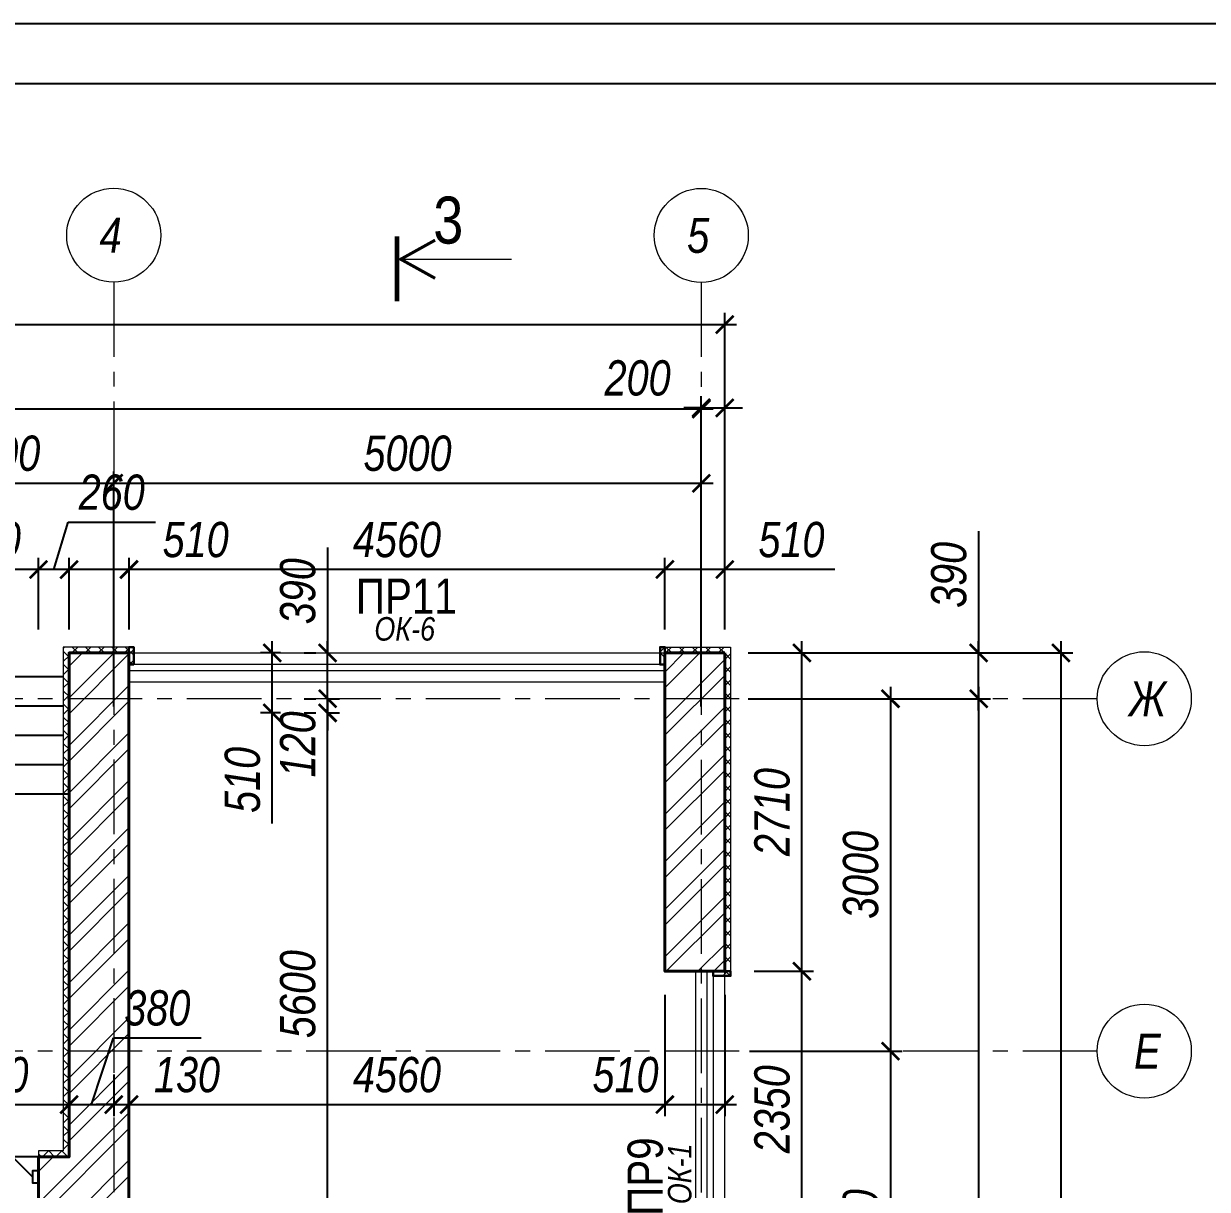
# Model space of a CAD drawing. Header units: millimetres. Extents: x 1582001 to 3303937, y 226471 to 491235.
# Drawn here: x 1807680 to 1817752, y 400131 to 410055 of the extents above; entities that cross this region are included whole.
import ezdxf
from ezdxf.enums import TextEntityAlignment as Align

# ---------------------------------------------------------------- set-up
doc = ezdxf.new("R2010")
doc.units = ezdxf.units.MM
doc.linetypes.add('CENTER', pattern=[50.8, 31.75, -6.35, 6.35, -6.35])
doc.layers.get('Defpoints').update_dxf_attribs({"color": 255, "lineweight": 30})
for name, color, linetype, lineweight in [('Двери', 173, 'Continuous', 25), ('Кирпич', 253, 'Continuous', 9), ('Лестница', 74, 'Continuous', 25), ('Маркировка', 253, 'Continuous', 18), ('Окна', 4, 'Continuous', 18), ('Оси', 251, 'CENTER', 9), ('ПЕРЕМЫЧКИ', 36, 'Continuous', 25), ('Размеры', 7, 'Continuous', 18), ('Стены несущие', 7, 'Continuous', 40), ('Утеплитель', 145, 'Continuous', 9)]:
    doc.layers.add(name, color=color, linetype=linetype, lineweight=lineweight)
doc.layers.add('Формуляр', color=138, linetype='Continuous')
doc.styles.add('-АР-', font='ARIALN.TTF', dxfattribs={"width": 0.98, "height": 300})
doc.styles.add('GOST 2.304', font='ARIALNI.TTF', dxfattribs={"width": 0.98, "height": 300})
doc.styles.add('style', font='ARIALNI.TTF', dxfattribs={"width": 0.98, "height": 300})
doc.styles.add('STYLE1', font='ARIALNI.TTF', dxfattribs={"height": 300})
doc.styles.add('стиль1', font='ARIALNI.TTF', dxfattribs={"width": 0.98, "height": 300})
doc.dimstyles.new('М100', dxfattribs={"dimtxt": 600, "dimasz": 150, "dimexe": 100, "dimexo": 200, "dimgap": 100, "dimtad": 1, "dimdec": 0, "dimtxsty": 'style', "dimblk": 'ARCHTICK', "dimcen": 150, "dimdle": 100, "dimclrt": 256, "dimadec": 0, "dimazin": 0, "dimtfac": 1, "dimtdec": 0, "dimtmove": 1, "dimatfit": 3, "dimldrblk": 'NONE', "dimfxl": 0, "dimarcsym": 0})

# ---------------------------------------------------------------- blocks, each defined once
blk = doc.blocks.new('*U14')
blk.add_line((-50, 0), (-722, 672))
for points in [[(-1000, 50), (-1050, 50), (-1050, -50), (-1000, -50)], [(0, 50), (-50, 50), (-50, -50), (0, -50)]]:
    blk.add_lwpolyline(points, close=True)
blk = doc.blocks.new('*U11')
h = blk.add_hatch()
h.set_pattern_fill('ANSI37', color=256, scale=20, angle=270, style=0)
h.set_pattern_definition([(315, (-115358.71, 10215.04), (44.90128, 44.90128), []), (45, (-115358.71, 10215.04), (-44.90128, 44.90128), [])])
h.paths.add_polyline_path([(-50, -40), (50, -40), (50, 0), (-50, 0)])
h = blk.add_hatch()
h.set_pattern_fill('ANSI37', color=256, scale=20, angle=270, style=0)
h.set_pattern_definition([(315, (-115358.71, 8465.04), (44.90128, 44.90128), []), (45, (-115358.71, 8465.04), (-44.90128, 44.90128), [])])
h.paths.add_polyline_path([(-50, -2310), (-50, -2350), (100, -2350), (100, -2310)])
for points in [[(100, 0), (100, -2350), (0, -2350), (0, 0)], [(250, 0), (250, -2350), (150, -2350), (150, 0)]]:
    blk.add_lwpolyline(points, close=True)
at = {"layer": 'Утеплитель', "lineweight": 30}
for points in [[(100, 0), (100, -40), (-50, -40), (-50, 0)], [(100, -2310), (100, -2350), (-50, -2350), (-50, -2310)]]:
    blk.add_lwpolyline(points, close=True, dxfattribs=at)
blk = doc.blocks.new('_ArchTick')
at = {"color": 0, "linetype": 'ByBlock', "const_width": 0.15}
blk.add_lwpolyline([(-0.5, -0.5), (0.5, 0.5)], dxfattribs=at)
blk = doc.blocks.new('*D230')
at = {"layer": 'Defpoints', "color": 0, "lineweight": -3, "transparency": 16777216}
for p in [(1813656, 401308), (1813646, 398208), (1815056, 398208)]:
    blk.add_point(p, dxfattribs=at)
at = {"layer": 'Размеры', "color": 0, "lineweight": -2, "transparency": 16777216}
for p, q in [((1815056, 401408), (1815056, 398108)), ((1813856, 401308), (1815156, 401308)), ((1813846, 398208), (1815156, 398208))]:
    blk.add_line(p, q, dxfattribs=at)
at = {"layer": 'Размеры', "color": 0, "lineweight": -2, "transparency": 16777216, "xscale": 150, "yscale": 150, "zscale": 150}
for p, rotation in [((1815056, 401308), 90), ((1815056, 398208), 270)]:
    blk.add_blockref('_ArchTick', p, dxfattribs=dict(at, rotation=rotation))
at = {"layer": 'Размеры', "transparency": 16777216, "insert": (1814803, 399758), "char_height": 300, "attachment_point": 5, "rotation": 90, "style": 'style'}
blk.add_mtext('3100', dxfattribs=at)
blk = doc.blocks.new('_None')
blk = doc.blocks.new('*D232')
at = {"layer": 'Defpoints', "color": 0, "lineweight": -3, "transparency": 16777216}
for p in [(1813646, 404308), (1813656, 401308), (1815056, 401308)]:
    blk.add_point(p, dxfattribs=at)
at = {"layer": 'Размеры', "color": 0, "lineweight": -2, "transparency": 16777216}
for p, q in [((1815056, 404408), (1815056, 401208)), ((1813846, 404308), (1815156, 404308)), ((1813856, 401308), (1815156, 401308))]:
    blk.add_line(p, q, dxfattribs=at)
at = {"layer": 'Размеры', "color": 0, "lineweight": -2, "transparency": 16777216, "xscale": 150, "yscale": 150, "zscale": 150}
for p, rotation in [((1815056, 404308), 90), ((1815056, 401308), 270)]:
    blk.add_blockref('_ArchTick', p, dxfattribs=dict(at, rotation=rotation))
at = {"layer": 'Размеры', "transparency": 16777216, "insert": (1814803, 402808), "char_height": 300, "attachment_point": 5, "rotation": 90, "style": 'style'}
blk.add_mtext('3000', dxfattribs=at)
blk = doc.blocks.new('*D233')
at = {"layer": 'Defpoints', "color": 0, "lineweight": -3, "transparency": 16777216}
for p in [(1813656, 404308), (1813656, 386408), (1815806, 386408)]:
    blk.add_point(p, dxfattribs=at)
at = {"layer": 'Размеры', "color": 0, "lineweight": -2, "transparency": 16777216}
for p, q in [((1815806, 404408), (1815806, 386308)), ((1813856, 404308), (1815906, 404308)), ((1813856, 386408), (1815906, 386408))]:
    blk.add_line(p, q, dxfattribs=at)
at = {"layer": 'Размеры', "color": 0, "lineweight": -2, "transparency": 16777216, "xscale": 150, "yscale": 150, "zscale": 150}
for p, rotation in [((1815806, 404308), 90), ((1815806, 386408), 270)]:
    blk.add_blockref('_ArchTick', p, dxfattribs=dict(at, rotation=rotation))
at = {"layer": 'Размеры', "transparency": 16777216, "insert": (1815553, 395358), "char_height": 300, "attachment_point": 5, "rotation": 90, "style": 'style'}
blk.add_mtext('17900', dxfattribs=at)
blk = doc.blocks.new('*D235')
at = {"layer": 'Defpoints', "color": 0, "lineweight": -3, "transparency": 16777216}
for p in [(1813646, 404698), (1813646, 386018), (1816506, 386018)]:
    blk.add_point(p, dxfattribs=at)
at = {"layer": 'Размеры', "color": 0, "lineweight": -2, "transparency": 16777216}
for p, q in [((1816506, 404798), (1816506, 385918)), ((1813846, 404698), (1816606, 404698)), ((1813846, 386018), (1816606, 386018))]:
    blk.add_line(p, q, dxfattribs=at)
at = {"layer": 'Размеры', "color": 0, "lineweight": -2, "transparency": 16777216, "xscale": 150, "yscale": 150, "zscale": 150}
for p, rotation in [((1816506, 404698), 90), ((1816506, 386018), 270)]:
    blk.add_blockref('_ArchTick', p, dxfattribs=dict(at, rotation=rotation))
at = {"layer": 'Размеры', "transparency": 16777216, "insert": (1816253, 395358), "char_height": 300, "attachment_point": 5, "rotation": 90, "style": 'style'}
blk.add_mtext('18680', dxfattribs=at)
blk = doc.blocks.new('*D236')
at = {"layer": 'Defpoints', "color": 0, "lineweight": -3, "transparency": 16777216}
for p in [(1813646, 404698), (1815806, 404698), (1813646, 404308)]:
    blk.add_point(p, dxfattribs=at)
at = {"layer": 'Размеры', "color": 0, "lineweight": -2, "transparency": 16777216}
for p, q in [((1815806, 405735), (1815806, 404698)), ((1815806, 404208), (1815806, 404798)), ((1813846, 404698), (1815906, 404698)), ((1813846, 404308), (1815906, 404308))]:
    blk.add_line(p, q, dxfattribs=at)
at = {"layer": 'Размеры', "color": 0, "lineweight": -2, "transparency": 16777216, "xscale": 150, "yscale": 150, "zscale": 150}
for p, rotation in [((1815806, 404698), 90), ((1815806, 404308), 270)]:
    blk.add_blockref('_ArchTick', p, dxfattribs=dict(at, rotation=rotation))
at = {"layer": 'Размеры', "transparency": 16777216, "insert": (1815553, 405362), "char_height": 300, "attachment_point": 5, "rotation": 90, "style": 'style'}
blk.add_mtext('390', dxfattribs=at)
blk = doc.blocks.new('*D337')
at = {"layer": 'Defpoints', "color": 0, "lineweight": -3, "transparency": 16777216}
for p in [(1813696, 401988), (1814302, 401988), (1813696, 399638)]:
    blk.add_point(p, dxfattribs=at)
at = {"layer": 'Размеры', "color": 0, "lineweight": -2, "transparency": 16777216}
for p, q in [((1814302, 399538), (1814302, 402088)), ((1813896, 401988), (1814402, 401988)), ((1813896, 399638), (1814402, 399638))]:
    blk.add_line(p, q, dxfattribs=at)
at = {"layer": 'Размеры', "color": 0, "lineweight": -2, "transparency": 16777216, "xscale": 150, "yscale": 150, "zscale": 150}
for p, rotation in [((1814302, 401988), 90), ((1814302, 399638), 270)]:
    blk.add_blockref('_ArchTick', p, dxfattribs=dict(at, rotation=rotation))
at = {"layer": 'Размеры', "transparency": 16777216, "insert": (1814049, 400813), "char_height": 300, "attachment_point": 5, "rotation": 90, "style": 'style'}
blk.add_mtext('2350', dxfattribs=at)
blk = doc.blocks.new('*D338')
at = {"layer": 'Defpoints', "color": 0, "lineweight": -3, "transparency": 16777216}
for p in [(1813646, 404698), (1814302, 404698), (1813696, 401988)]:
    blk.add_point(p, dxfattribs=at)
at = {"layer": 'Размеры', "color": 0, "lineweight": -2, "transparency": 16777216}
for p, q in [((1814302, 401888), (1814302, 404798)), ((1813846, 404698), (1814402, 404698)), ((1813896, 401988), (1814402, 401988))]:
    blk.add_line(p, q, dxfattribs=at)
at = {"layer": 'Размеры', "color": 0, "lineweight": -2, "transparency": 16777216, "xscale": 150, "yscale": 150, "zscale": 150}
for p, rotation in [((1814302, 404698), 90), ((1814302, 401988), 270)]:
    blk.add_blockref('_ArchTick', p, dxfattribs=dict(at, rotation=rotation))
at = {"layer": 'Размеры', "transparency": 16777216, "insert": (1814049, 403343), "char_height": 300, "attachment_point": 5, "rotation": 90, "style": 'style'}
blk.add_mtext('2710', dxfattribs=at)
blk = doc.blocks.new('*D238')
at = {"layer": 'Defpoints', "color": 0, "lineweight": -3, "transparency": 16777216}
for p in [(1808446, 406142), (1806446, 404042), (1808446, 404042)]:
    blk.add_point(p, dxfattribs=at)
at = {"layer": 'Размеры', "color": 0, "lineweight": -2, "transparency": 16777216}
for p, q in [((1806446, 404242), (1806446, 406242)), ((1808446, 404242), (1808446, 406242)), ((1806346, 406142), (1808546, 406142))]:
    blk.add_line(p, q, dxfattribs=at)
at = {"layer": 'Размеры', "color": 0, "lineweight": -2, "transparency": 16777216, "xscale": 150, "yscale": 150, "zscale": 150, "rotation": 180}
blk.add_blockref('_ArchTick', (1806446, 406142), dxfattribs=at)
at = {"layer": 'Размеры', "color": 0, "lineweight": -2, "transparency": 16777216, "xscale": 150, "yscale": 150, "zscale": 150}
blk.add_blockref('_ArchTick', (1808446, 406142), dxfattribs=at)
at = {"layer": 'Размеры', "transparency": 16777216, "insert": (1807446, 406396), "char_height": 300, "attachment_point": 5, "style": 'style'}
blk.add_mtext('2000', dxfattribs=at)
blk = doc.blocks.new('*D239')
at = {"layer": 'Defpoints', "color": 0, "lineweight": -3, "transparency": 16777216}
for p in [(1813446, 406142), (1808446, 404042), (1813446, 404042)]:
    blk.add_point(p, dxfattribs=at)
at = {"layer": 'Размеры', "color": 0, "lineweight": -2, "transparency": 16777216}
for p, q in [((1808446, 404242), (1808446, 406242)), ((1813446, 404242), (1813446, 406242)), ((1808346, 406142), (1813546, 406142))]:
    blk.add_line(p, q, dxfattribs=at)
at = {"layer": 'Размеры', "color": 0, "lineweight": -2, "transparency": 16777216, "xscale": 150, "yscale": 150, "zscale": 150, "rotation": 180}
blk.add_blockref('_ArchTick', (1808446, 406142), dxfattribs=at)
at = {"layer": 'Размеры', "color": 0, "lineweight": -2, "transparency": 16777216, "xscale": 150, "yscale": 150, "zscale": 150}
blk.add_blockref('_ArchTick', (1813446, 406142), dxfattribs=at)
at = {"layer": 'Размеры', "transparency": 16777216, "insert": (1810946, 406396), "char_height": 300, "attachment_point": 5, "style": 'style'}
blk.add_mtext('5000', dxfattribs=at)
blk = doc.blocks.new('*D241')
at = {"layer": 'Defpoints', "color": 0, "lineweight": -3, "transparency": 16777216}
for p in [(1798496, 406774), (1798496, 404698), (1813446, 404042)]:
    blk.add_point(p, dxfattribs=at)
at = {"layer": 'Размеры', "color": 0, "lineweight": -2, "transparency": 16777216}
for p, q in [((1798496, 404898), (1798496, 406874)), ((1813446, 404242), (1813446, 406874)), ((1813546, 406774), (1798396, 406774))]:
    blk.add_line(p, q, dxfattribs=at)
at = {"layer": 'Размеры', "color": 0, "lineweight": -2, "transparency": 16777216, "xscale": 150, "yscale": 150, "zscale": 150, "rotation": 180}
blk.add_blockref('_ArchTick', (1798496, 406774), dxfattribs=at)
at = {"layer": 'Размеры', "color": 0, "lineweight": -2, "transparency": 16777216, "xscale": 150, "yscale": 150, "zscale": 150}
blk.add_blockref('_ArchTick', (1813446, 406774), dxfattribs=at)
at = {"layer": 'Размеры', "transparency": 16777216, "insert": (1805971, 407027), "char_height": 300, "attachment_point": 5, "style": 'style'}
blk.add_mtext('14950', dxfattribs=at)
blk = doc.blocks.new('*D243')
at = {"layer": 'Defpoints', "color": 0, "lineweight": -3, "transparency": 16777216}
for p in [(1813646, 406784), (1813446, 404698), (1813646, 404698)]:
    blk.add_point(p, dxfattribs=at)
at = {"layer": 'Размеры', "color": 0, "lineweight": -2, "transparency": 16777216}
for p, q in [((1813446, 404898), (1813446, 406884)), ((1813646, 404898), (1813646, 406884)), ((1813446, 406784), (1813296, 406784)), ((1813446, 406784), (1813646, 406784)), ((1813646, 406784), (1813796, 406784))]:
    blk.add_line(p, q, dxfattribs=at)
at = {"layer": 'Размеры', "color": 0, "lineweight": -2, "transparency": 16777216, "xscale": 150, "yscale": 150, "zscale": 150}
blk.add_blockref('_ArchTick', (1813446, 406784), dxfattribs=at)
at = {"layer": 'Размеры', "color": 0, "lineweight": -2, "transparency": 16777216, "xscale": 150, "yscale": 150, "zscale": 150, "rotation": 180}
blk.add_blockref('_ArchTick', (1813646, 406784), dxfattribs=at)
at = {"layer": 'Размеры', "transparency": 16777216, "insert": (1812904, 407037), "char_height": 300, "attachment_point": 5, "style": 'style'}
blk.add_mtext('200', dxfattribs=at)
blk = doc.blocks.new('*D244')
at = {"layer": 'Defpoints', "color": 0, "lineweight": -3, "transparency": 16777216}
for p in [(1813646, 407493), (1798186, 404698), (1813646, 404698)]:
    blk.add_point(p, dxfattribs=at)
at = {"layer": 'Размеры', "color": 0, "lineweight": -2, "transparency": 16777216}
for p, q in [((1798186, 404898), (1798186, 407593)), ((1813646, 404898), (1813646, 407593)), ((1798086, 407493), (1813746, 407493))]:
    blk.add_line(p, q, dxfattribs=at)
at = {"layer": 'Размеры', "color": 0, "lineweight": -2, "transparency": 16777216, "xscale": 150, "yscale": 150, "zscale": 150, "rotation": 180}
blk.add_blockref('_ArchTick', (1798186, 407493), dxfattribs=at)
at = {"layer": 'Размеры', "color": 0, "lineweight": -2, "transparency": 16777216, "xscale": 150, "yscale": 150, "zscale": 150}
blk.add_blockref('_ArchTick', (1813646, 407493), dxfattribs=at)
at = {"layer": 'Размеры', "transparency": 16777216, "insert": (1805124, 407746), "char_height": 300, "attachment_point": 5, "style": 'style'}
blk.add_mtext('15460', dxfattribs=at)
blk = doc.blocks.new('*D245')
at = {"layer": 'Defpoints', "color": 0, "lineweight": -3, "transparency": 16777216}
for p in [(1813136, 405408), (1813136, 404698), (1813646, 404698)]:
    blk.add_point(p, dxfattribs=at)
at = {"layer": 'Размеры', "color": 0, "lineweight": -2, "transparency": 16777216}
for p, q in [((1813136, 404898), (1813136, 405508)), ((1813646, 404898), (1813646, 405508)), ((1813746, 405408), (1813036, 405408)), ((1814583, 405408), (1813646, 405408))]:
    blk.add_line(p, q, dxfattribs=at)
at = {"layer": 'Размеры', "color": 0, "lineweight": -2, "transparency": 16777216, "xscale": 150, "yscale": 150, "zscale": 150, "rotation": 180}
blk.add_blockref('_ArchTick', (1813136, 405408), dxfattribs=at)
at = {"layer": 'Размеры', "color": 0, "lineweight": -2, "transparency": 16777216, "xscale": 150, "yscale": 150, "zscale": 150}
blk.add_blockref('_ArchTick', (1813646, 405408), dxfattribs=at)
at = {"layer": 'Размеры', "transparency": 16777216, "insert": (1814213, 405661), "char_height": 300, "attachment_point": 5, "style": 'style'}
blk.add_mtext('510', dxfattribs=at)
blk = doc.blocks.new('*U13')
h = blk.add_hatch()
h.set_pattern_fill('ANSI37', color=256, scale=20, angle=360, style=0)
h.set_pattern_definition([(45, (-10215.04, -115358.71), (-44.90128, 44.90128), []), (135, (-10215.04, -115358.71), (-44.90128, -44.90128), [])])
h.paths.add_polyline_path([(40, -50), (40, 50), (0, 50), (0, -50)])
h = blk.add_hatch()
h.set_pattern_fill('ANSI37', color=256, scale=20, angle=360, style=0)
h.set_pattern_definition([(45, (-6255.04, -115358.71), (-44.90128, 44.90128), []), (135, (-6255.04, -115358.71), (-44.90128, -44.90128), [])])
h.paths.add_polyline_path([(4520, -50), (4560, -50), (4560, 100), (4520, 100)])
for points in [[(0, 250), (4560, 250), (4560, 150), (0, 150)], [(0, 100), (4560, 100), (4560, 0), (0, 0)]]:
    blk.add_lwpolyline(points, close=True)
at = {"layer": 'Утеплитель', "lineweight": 30}
for points in [[(0, 100), (40, 100), (40, -50), (0, -50)], [(4520, 100), (4560, 100), (4560, -50), (4520, -50)]]:
    blk.add_lwpolyline(points, close=True, dxfattribs=at)
blk = doc.blocks.new('*D339')
at = {"layer": 'Defpoints', "color": 0, "lineweight": -3, "transparency": 16777216}
for p in [(1808576, 405408), (1808576, 404698), (1813136, 404698)]:
    blk.add_point(p, dxfattribs=at)
at = {"layer": 'Размеры', "color": 0, "lineweight": -2, "transparency": 16777216}
for p, q in [((1808576, 404898), (1808576, 405508)), ((1813136, 404898), (1813136, 405508)), ((1813236, 405408), (1808476, 405408))]:
    blk.add_line(p, q, dxfattribs=at)
at = {"layer": 'Размеры', "color": 0, "lineweight": -2, "transparency": 16777216, "xscale": 150, "yscale": 150, "zscale": 150, "rotation": 180}
blk.add_blockref('_ArchTick', (1808576, 405408), dxfattribs=at)
at = {"layer": 'Размеры', "color": 0, "lineweight": -2, "transparency": 16777216, "xscale": 150, "yscale": 150, "zscale": 150}
blk.add_blockref('_ArchTick', (1813136, 405408), dxfattribs=at)
at = {"layer": 'Размеры', "transparency": 16777216, "insert": (1810856, 405661), "char_height": 300, "attachment_point": 5, "style": 'style'}
blk.add_mtext('4560', dxfattribs=at)
blk = doc.blocks.new('*D246')
at = {"layer": 'Defpoints', "color": 0, "lineweight": -3, "transparency": 16777216}
for p in [(1808066, 405408), (1808066, 404698), (1808576, 404698)]:
    blk.add_point(p, dxfattribs=at)
at = {"layer": 'Размеры', "color": 0, "lineweight": -2, "transparency": 16777216}
for p, q in [((1808066, 404898), (1808066, 405508)), ((1808576, 404898), (1808576, 405508)), ((1808676, 405408), (1807966, 405408)), ((1809513, 405408), (1808576, 405408))]:
    blk.add_line(p, q, dxfattribs=at)
at = {"layer": 'Размеры', "color": 0, "lineweight": -2, "transparency": 16777216, "xscale": 150, "yscale": 150, "zscale": 150, "rotation": 180}
blk.add_blockref('_ArchTick', (1808066, 405408), dxfattribs=at)
at = {"layer": 'Размеры', "color": 0, "lineweight": -2, "transparency": 16777216, "xscale": 150, "yscale": 150, "zscale": 150}
blk.add_blockref('_ArchTick', (1808576, 405408), dxfattribs=at)
at = {"layer": 'Размеры', "transparency": 16777216, "insert": (1809143, 405661), "char_height": 300, "attachment_point": 5, "style": 'style'}
blk.add_mtext('510', dxfattribs=at)
blk = doc.blocks.new('R-L')
at = {"color": 0, "linetype": 'Continuous'}
blk.add_line((0, 0), (0, -15), dxfattribs=at)
for points, const_width in [([(-3, 0), (5.5, 0)], 0.6), ([(-2.5, -5), (0, -0.5), (2.5, -5)], 0.4)]:
    blk.add_lwpolyline(points, dxfattribs=dict(at, const_width=const_width))
blk = doc.blocks.new('*D247')
at = {"layer": 'Defpoints', "color": 0, "lineweight": -3, "transparency": 16777216}
for p in [(1807806, 405408), (1807806, 404698), (1808066, 404698)]:
    blk.add_point(p, dxfattribs=at)
at = {"layer": 'Размеры', "color": 0, "lineweight": -2, "transparency": 16777216}
for p, q in [((1807936, 405408), (1808057, 405811)), ((1808057, 405811), (1808802, 405811)), ((1807806, 404898), (1807806, 405508)), ((1808066, 404898), (1808066, 405508)), ((1808166, 405408), (1807706, 405408))]:
    blk.add_line(p, q, dxfattribs=at)
at = {"layer": 'Размеры', "color": 0, "lineweight": -2, "transparency": 16777216, "xscale": 150, "yscale": 150, "zscale": 150, "rotation": 180}
blk.add_blockref('_ArchTick', (1807806, 405408), dxfattribs=at)
at = {"layer": 'Размеры', "color": 0, "lineweight": -2, "transparency": 16777216, "xscale": 150, "yscale": 150, "zscale": 150}
blk.add_blockref('_ArchTick', (1808066, 405408), dxfattribs=at)
at = {"layer": 'Размеры', "transparency": 16777216, "insert": (1808429, 406064), "char_height": 300, "attachment_point": 5, "style": 'style'}
blk.add_mtext('260', dxfattribs=at)
blk = doc.blocks.new('*D248')
at = {"layer": 'Defpoints', "color": 0, "lineweight": -3, "transparency": 16777216}
for p in [(1806756, 405408), (1806756, 404698), (1807806, 404698)]:
    blk.add_point(p, dxfattribs=at)
at = {"layer": 'Размеры', "color": 0, "lineweight": -2, "transparency": 16777216}
for p, q in [((1806756, 404898), (1806756, 405508)), ((1807806, 404898), (1807806, 405508)), ((1807906, 405408), (1806656, 405408))]:
    blk.add_line(p, q, dxfattribs=at)
at = {"layer": 'Размеры', "color": 0, "lineweight": -2, "transparency": 16777216, "xscale": 150, "yscale": 150, "zscale": 150, "rotation": 180}
blk.add_blockref('_ArchTick', (1806756, 405408), dxfattribs=at)
at = {"layer": 'Размеры', "color": 0, "lineweight": -2, "transparency": 16777216, "xscale": 150, "yscale": 150, "zscale": 150}
blk.add_blockref('_ArchTick', (1807806, 405408), dxfattribs=at)
at = {"layer": 'Размеры', "transparency": 16777216, "insert": (1807281, 405661), "char_height": 300, "attachment_point": 5, "style": 'style'}
blk.add_mtext('1050', dxfattribs=at)
blk = doc.blocks.new('*D185')
at = {"layer": 'Defpoints', "color": 0, "lineweight": -3, "transparency": 16777216}
for p in [(1810266, 404188), (1810266, 404188), (1809626, 398588)]:
    blk.add_point(p, dxfattribs=at)
at = {"layer": 'Размеры', "color": 0, "lineweight": -2, "transparency": 16777216}
for p, q in [((1810266, 398488), (1810266, 404288)), ((1810066, 404188), (1810166, 404188)), ((1809826, 398588), (1810366, 398588))]:
    blk.add_line(p, q, dxfattribs=at)
at = {"layer": 'Размеры', "color": 0, "lineweight": -2, "transparency": 16777216, "xscale": 150, "yscale": 150, "zscale": 150}
for p, rotation in [((1810266, 404188), 90), ((1810266, 398588), 270)]:
    blk.add_blockref('_ArchTick', p, dxfattribs=dict(at, rotation=rotation))
at = {"layer": 'Размеры', "transparency": 16777216, "insert": (1810013, 401793), "char_height": 300, "attachment_point": 5, "rotation": 90, "style": 'style'}
blk.add_mtext('5600', dxfattribs=at)
blk = doc.blocks.new('*D319')
at = {"layer": 'Defpoints', "color": 0, "lineweight": -3, "transparency": 16777216}
for p in [(1810266, 404698), (1810266, 404698), (1810266, 404308)]:
    blk.add_point(p, dxfattribs=at)
at = {"layer": 'Размеры', "color": 0, "lineweight": -2, "transparency": 16777216}
for p, q in [((1810266, 405596), (1810266, 404698)), ((1810266, 404208), (1810266, 404798)), ((1810066, 404698), (1810166, 404698)), ((1810066, 404308), (1810166, 404308))]:
    blk.add_line(p, q, dxfattribs=at)
at = {"layer": 'Размеры', "color": 0, "lineweight": -2, "transparency": 16777216, "xscale": 150, "yscale": 150, "zscale": 150}
for p, rotation in [((1810266, 404698), 90), ((1810266, 404308), 270)]:
    blk.add_blockref('_ArchTick', p, dxfattribs=dict(at, rotation=rotation))
at = {"layer": 'Размеры', "transparency": 16777216, "insert": (1810013, 405223), "char_height": 300, "attachment_point": 5, "rotation": 90, "style": 'style'}
blk.add_mtext('390', dxfattribs=at)
blk = doc.blocks.new('*D186')
at = {"layer": 'Defpoints', "color": 0, "lineweight": -3, "transparency": 16777216}
for p in [(1810066, 404308), (1810066, 404188), (1810266, 404188)]:
    blk.add_point(p, dxfattribs=at)
at = {"layer": 'Размеры', "color": 0, "lineweight": -2, "transparency": 16777216}
for p, q in [((1810266, 404308), (1810266, 404458)), ((1810266, 404308), (1810366, 404308)), ((1810266, 404308), (1810266, 404188)), ((1810266, 404188), (1810366, 404188)), ((1810266, 404188), (1810266, 404038))]:
    blk.add_line(p, q, dxfattribs=at)
at = {"layer": 'Размеры', "color": 0, "lineweight": -2, "transparency": 16777216, "xscale": 150, "yscale": 150, "zscale": 150}
for p, rotation in [((1810266, 404308), 270), ((1810266, 404188), 90)]:
    blk.add_blockref('_ArchTick', p, dxfattribs=dict(at, rotation=rotation))
at = {"layer": 'Размеры', "transparency": 16777216, "insert": (1810013, 403919), "char_height": 300, "attachment_point": 5, "rotation": 90, "style": 'style'}
blk.add_mtext('120', dxfattribs=at)
blk = doc.blocks.new('*D187')
at = {"layer": 'Defpoints', "color": 0, "lineweight": -3, "transparency": 16777216}
for p in [(1809795, 404698), (1810066, 404698), (1810066, 404188)]:
    blk.add_point(p, dxfattribs=at)
at = {"layer": 'Размеры', "color": 0, "lineweight": -2, "transparency": 16777216}
for p, q in [((1809795, 404088), (1809795, 404798)), ((1809866, 404698), (1809695, 404698)), ((1809866, 404188), (1809695, 404188)), ((1809795, 403246), (1809795, 404188))]:
    blk.add_line(p, q, dxfattribs=at)
at = {"layer": 'Размеры', "color": 0, "lineweight": -2, "transparency": 16777216, "xscale": 150, "yscale": 150, "zscale": 150}
for p, rotation in [((1809795, 404698), 90), ((1809795, 404188), 270)]:
    blk.add_blockref('_ArchTick', p, dxfattribs=dict(at, rotation=rotation))
at = {"layer": 'Размеры', "transparency": 16777216, "insert": (1809542, 403617), "char_height": 300, "attachment_point": 5, "rotation": 90, "style": 'style'}
blk.add_mtext('510', dxfattribs=at)
blk = doc.blocks.new('*D323')
at = {"layer": 'Defpoints', "color": 0, "lineweight": -3, "transparency": 16777216}
for p in [(1806626, 401308), (1808066, 401308), (1808066, 400853)]:
    blk.add_point(p, dxfattribs=at)
at = {"layer": 'Размеры', "color": 0, "lineweight": -2, "transparency": 16777216}
for p, q in [((1806626, 401108), (1806626, 400753)), ((1808066, 401108), (1808066, 400753)), ((1806526, 400853), (1808166, 400853))]:
    blk.add_line(p, q, dxfattribs=at)
at = {"layer": 'Размеры', "color": 0, "lineweight": -2, "transparency": 16777216, "xscale": 150, "yscale": 150, "zscale": 150, "rotation": 180}
blk.add_blockref('_ArchTick', (1806626, 400853), dxfattribs=at)
at = {"layer": 'Размеры', "color": 0, "lineweight": -2, "transparency": 16777216, "xscale": 150, "yscale": 150, "zscale": 150}
blk.add_blockref('_ArchTick', (1808066, 400853), dxfattribs=at)
at = {"layer": 'Размеры', "transparency": 16777216, "insert": (1807346, 401106), "char_height": 300, "attachment_point": 5, "style": 'style'}
blk.add_mtext('1440', dxfattribs=at)
blk = doc.blocks.new('*D324')
at = {"layer": 'Defpoints', "color": 0, "lineweight": -3, "transparency": 16777216}
for p in [(1808066, 401308), (1808446, 401308), (1808446, 400853)]:
    blk.add_point(p, dxfattribs=at)
at = {"layer": 'Размеры', "color": 0, "lineweight": -2, "transparency": 16777216}
for p, q in [((1808256, 400853), (1808443, 401421)), ((1808443, 401421), (1809190, 401421)), ((1808066, 401108), (1808066, 400753)), ((1808446, 401108), (1808446, 400753)), ((1807966, 400853), (1808546, 400853))]:
    blk.add_line(p, q, dxfattribs=at)
at = {"layer": 'Размеры', "color": 0, "lineweight": -2, "transparency": 16777216, "xscale": 150, "yscale": 150, "zscale": 150, "rotation": 180}
blk.add_blockref('_ArchTick', (1808066, 400853), dxfattribs=at)
at = {"layer": 'Размеры', "color": 0, "lineweight": -2, "transparency": 16777216, "xscale": 150, "yscale": 150, "zscale": 150}
blk.add_blockref('_ArchTick', (1808446, 400853), dxfattribs=at)
at = {"layer": 'Размеры', "transparency": 16777216, "insert": (1808817, 401674), "char_height": 300, "attachment_point": 5, "style": 'style'}
blk.add_mtext('380', dxfattribs=at)
blk = doc.blocks.new('*D325')
at = {"layer": 'Defpoints', "color": 0, "lineweight": -3, "transparency": 16777216}
for p in [(1808446, 401308), (1808576, 401308), (1808576, 400853)]:
    blk.add_point(p, dxfattribs=at)
at = {"layer": 'Размеры', "color": 0, "lineweight": -2, "transparency": 16777216}
for p, q in [((1808446, 401108), (1808446, 400753)), ((1808576, 401108), (1808576, 400753)), ((1808446, 400853), (1808296, 400853)), ((1808446, 400853), (1808576, 400853)), ((1808576, 400853), (1808726, 400853))]:
    blk.add_line(p, q, dxfattribs=at)
at = {"layer": 'Размеры', "color": 0, "lineweight": -2, "transparency": 16777216, "xscale": 150, "yscale": 150, "zscale": 150}
blk.add_blockref('_ArchTick', (1808446, 400853), dxfattribs=at)
at = {"layer": 'Размеры', "color": 0, "lineweight": -2, "transparency": 16777216, "xscale": 150, "yscale": 150, "zscale": 150, "rotation": 180}
blk.add_blockref('_ArchTick', (1808576, 400853), dxfattribs=at)
at = {"layer": 'Размеры', "transparency": 16777216, "insert": (1809069, 401106), "char_height": 300, "attachment_point": 5, "style": 'style'}
blk.add_mtext('130', dxfattribs=at)
blk = doc.blocks.new('*D326')
at = {"layer": 'Defpoints', "color": 0, "lineweight": -3, "transparency": 16777216}
for p in [(1813136, 401988), (1808576, 401308), (1813136, 400853)]:
    blk.add_point(p, dxfattribs=at)
at = {"layer": 'Размеры', "color": 0, "lineweight": -2, "transparency": 16777216}
for p, q in [((1813136, 401788), (1813136, 400753)), ((1808576, 401108), (1808576, 400753)), ((1808476, 400853), (1813236, 400853))]:
    blk.add_line(p, q, dxfattribs=at)
at = {"layer": 'Размеры', "color": 0, "lineweight": -2, "transparency": 16777216, "xscale": 150, "yscale": 150, "zscale": 150, "rotation": 180}
blk.add_blockref('_ArchTick', (1808576, 400853), dxfattribs=at)
at = {"layer": 'Размеры', "color": 0, "lineweight": -2, "transparency": 16777216, "xscale": 150, "yscale": 150, "zscale": 150}
blk.add_blockref('_ArchTick', (1813136, 400853), dxfattribs=at)
at = {"layer": 'Размеры', "transparency": 16777216, "insert": (1810856, 401106), "char_height": 300, "attachment_point": 5, "style": 'style'}
blk.add_mtext('4560', dxfattribs=at)
blk = doc.blocks.new('*D327')
at = {"layer": 'Defpoints', "color": 0, "lineweight": -3, "transparency": 16777216}
for p in [(1813136, 401988), (1813646, 401988), (1813646, 400853)]:
    blk.add_point(p, dxfattribs=at)
at = {"layer": 'Размеры', "color": 0, "lineweight": -2, "transparency": 16777216}
for p, q in [((1813136, 401788), (1813136, 400753)), ((1813646, 401788), (1813646, 400753)), ((1813036, 400853), (1813746, 400853))]:
    blk.add_line(p, q, dxfattribs=at)
at = {"layer": 'Размеры', "color": 0, "lineweight": -2, "transparency": 16777216, "xscale": 150, "yscale": 150, "zscale": 150, "rotation": 180}
blk.add_blockref('_ArchTick', (1813136, 400853), dxfattribs=at)
at = {"layer": 'Размеры', "color": 0, "lineweight": -2, "transparency": 16777216, "xscale": 150, "yscale": 150, "zscale": 150}
blk.add_blockref('_ArchTick', (1813646, 400853), dxfattribs=at)
at = {"layer": 'Размеры', "transparency": 16777216, "insert": (1812801, 401106), "char_height": 300, "attachment_point": 5, "style": 'style'}
blk.add_mtext('510', dxfattribs=at)

msp = doc.modelspace()

# ---------------------------------------------------------------- hatches: boundary and pattern name
at = {"layer": 'Кирпич'}
h = msp.add_hatch(dxfattribs=at)
h.set_pattern_fill('ANSI32', color=256, scale=30, style=0)
h.set_pattern_definition([(45, (344110.15, 96926.34), (-202.055763, 202.055763), []), (45, (344244.86, 96926.34), (-202.055763, 202.055763), [])])
h.paths.add_polyline_path([(1800655.7, 394708.1), (1800655.7, 394773.1), (1801165.7, 394773.1), (1801165.7, 394198.1), (1798695.7, 394198.1), (1798695.7, 392098.1), (1801825.7, 392098.1), (1801825.7, 391718.1), (1798695.7, 391718.1), (1798695.7, 388328.1), (1799615.7, 388328.1), (1799615.7, 387818.1), (1798185.7, 387818.1), (1798185.7, 394708.1)])
h.paths.add_polyline_path([(1801165.7, 393158.1), (1801045.7, 393158.1), (1801045.7, 394198.1), (1801165.7, 394198.1), (1801165.7, 393398.1), (1805075.7, 393398.1), (1805075.7, 394578.1), (1805195.7, 394578.1), (1805195.7, 393278.1), (1801165.7, 393278.1)])
h.paths.add_polyline_path([(1802745.7, 392098.1), (1804165.7, 392098.1), (1804165.7, 391718.1), (1802745.7, 391718.1)])
h.paths.add_polyline_path([(1803395.7, 391718.1), (1803515.7, 391718.1), (1803515.7, 388328.1), (1803395.7, 388328.1)])
h.paths.add_polyline_path([(1802875.7, 388328.1), (1804295.7, 388328.1), (1804295.7, 387818.1), (1802875.7, 387818.1)])
h.paths.add_polyline_path([(1808195.7, 392218.1), (1808575.7, 392218.1), (1808575.7, 387578.1), (1808065.7, 387578.1), (1808065.7, 387818.1), (1807555.7, 387818.1), (1807555.7, 388328.1), (1808195.7, 388328.1), (1808195.7, 391718.1), (1805085.7, 391718.1), (1805085.7, 392098.1), (1808195.7, 392098.1)])
h.paths.add_polyline_path([(1808575.7, 386528.1), (1808065.7, 386528.1), (1808065.7, 386018.1), (1808575.7, 386018.1)])
h.paths.add_polyline_path([(1808195.7, 394948.1), (1808575.7, 394948.1), (1808575.7, 393648.1), (1813135.7, 393648.1), (1813135.7, 394818.1), (1813645.7, 394818.1), (1813645.7, 391088.1), (1813135.7, 391088.1), (1813135.7, 393268.4), (1808575.7, 393268.4), (1808575.7, 393138.1), (1808195.7, 393138.1)])
h.paths.add_polyline_path([(1813135.7, 388738.1), (1813645.7, 388738.1), (1813645.7, 386018.1), (1813135.7, 386018.1)])
h.paths.add_polyline_path([(1808195.7, 397158.1), (1808575.7, 397158.1), (1808575.7, 395868.1), (1808195.7, 395868.1)])
h.paths.add_polyline_path([(1809755.7, 398208.1), (1809755.7, 397158.1), (1808575.7, 397158.1), (1808575.7, 397038.1), (1810655.7, 397038.1), (1810655.7, 397158.1), (1809875.7, 397158.1), (1809875.7, 398208.1)])
h.paths.add_polyline_path([(1813135.7, 399638.1), (1813645.7, 399638.1), (1813645.7, 397038.1), (1813135.7, 397038.1), (1813135.7, 398208.1), (1809625.7, 398208.1), (1809625.7, 398588.1), (1813135.7, 398588.1)])
h.paths.add_polyline_path([(1812225.7, 397158.1), (1813135.7, 397158.1), (1813135.7, 397038.1), (1812225.7, 397038.1)], flags=17)
h.paths.add_polyline_path([(1803125.7, 396008.1), (1803515.7, 396008.1), (1803515.7, 398208.1), (1803635.7, 398208.1), (1803635.7, 396008.1), (1804025.7, 396008.1), (1804025.7, 395888.1), (1803125.7, 395888.1)], flags=17)
h.paths.add_polyline_path([(1806115.7, 398208.1), (1806235.7, 398208.1), (1806235.7, 395888.1), (1805195.7, 395888.1), (1805195.7, 395498.1), (1805075.7, 395498.1), (1805075.7, 395888.1), (1804945.7, 395888.1), (1804945.7, 396008.1), (1806115.7, 396008.1)])
h.paths.add_polyline_path([(1800655.7, 399878.1), (1801165.7, 399878.1), (1801165.7, 398588.1), (1806115.7, 398588.1), (1806115.7, 398848.1), (1806365.7, 398848.1), (1806365.7, 398588.1), (1806755.7, 398588.1), (1806755.7, 398208.1), (1801165.7, 398208.1), (1801165.7, 395823.1), (1800655.7, 395823.1)])
h.paths.add_polyline_path([(1801165.7, 400928.1), (1800655.7, 400928.1), (1800655.7, 401698.1), (1801685.7, 401698.1), (1801685.7, 401188.1), (1801165.7, 401188.1)])
h.paths.add_polyline_path([(1803390.7, 401188.1), (1803640.7, 401188.1), (1803640.7, 398588.1), (1803390.7, 398588.1)])
h.paths.add_polyline_path([(1804300.7, 401188.1), (1802735.7, 401188.1), (1802735.7, 401698.1), (1804300.7, 401698.1)])
h.paths.add_polyline_path([(1808705.7, 398588.1), (1808705.7, 398208.1), (1807805.7, 398208.1), (1807805.7, 398588.1), (1808195.7, 398588.1), (1808195.7, 399898.1), (1807805.7, 399898.1), (1807805.7, 400408.1), (1808065.7, 400408.1), (1808065.7, 404698.1), (1808575.7, 404698.1), (1808575.7, 398588.1)])
h.paths.add_polyline_path([(1805350.7, 401698.1), (1806625.7, 401698.1), (1806625.7, 400408.1), (1806755.7, 400408.1), (1806755.7, 399898.1), (1806365.7, 399898.1), (1806365.7, 399768.1), (1806115.7, 399768.1), (1806115.7, 401188.1), (1805350.7, 401188.1)])
h.paths.add_polyline_path([(1813645.7, 404698.1), (1813135.7, 404698.1), (1813135.7, 401988.1), (1813645.7, 401988.1)])
h.paths.add_polyline_path([(1802205.7, 396008.1), (1801165.7, 396008.1), (1801165.7, 395888.1), (1802205.7, 395888.1)], flags=17)
h.paths.add_polyline_path([(1801045.7, 392238.1), (1801165.7, 392238.1), (1801165.7, 392098.1), (1801045.7, 392098.1)], flags=17)
at = {"layer": 'Утеплитель'}
h = msp.add_hatch(dxfattribs=at)
h.set_pattern_fill('ANSI37', color=256, scale=25, style=0)
h.set_pattern_definition([(45, (344110.15, 96926.34), (-56.1266008, 56.1266008), []), (135, (344110.15, 96926.34), (-56.1266008, -56.1266008), [])])
h.paths.add_polyline_path([(1800655.7, 400928.1), (1800605.7, 400928.1), (1800605.7, 401748.1), (1801685.7, 401748.1), (1801685.7, 401698.1), (1800655.7, 401698.1)])
h.paths.add_polyline_path([(1802735.7, 401698.1), (1804300.7, 401698.1), (1804300.7, 401748.1), (1802735.7, 401748.1)])
h.paths.add_polyline_path([(1805350.7, 401698.1), (1805350.7, 401748.1), (1806675.7, 401748.1), (1806675.7, 400458.1), (1806755.7, 400458.1), (1806755.7, 400408.1), (1806625.7, 400408.1), (1806625.7, 401698.1)])
h.paths.add_polyline_path([(1808575.7, 404698.1), (1808575.7, 404748.1), (1808015.7, 404748.1), (1808015.7, 400458.1), (1807805.7, 400458.1), (1807805.7, 400408.1), (1808065.7, 400408.1), (1808065.7, 404698.1)])
h.paths.add_polyline_path([(1813135.7, 404698.1), (1813135.7, 404748.1), (1813695.7, 404748.1), (1813695.7, 401988.1), (1813645.7, 401988.1), (1813645.7, 404698.1)])
h.paths.add_polyline_path([(1813645.7, 399638.1), (1813695.7, 399638.1), (1813695.7, 397038.1), (1813645.7, 397038.1)])
h.paths.add_polyline_path([(1813645.7, 394818.1), (1813695.7, 394818.1), (1813695.7, 391088.1), (1813645.7, 391088.1)])
h.paths.add_polyline_path([(1813135.7, 386018.1), (1813135.7, 385968.1), (1813695.7, 385968.1), (1813695.7, 388738.1), (1813645.7, 388738.1), (1813645.7, 386018.1)])
h.paths.add_polyline_path([(1808065.7, 386528.1), (1808015.7, 386528.1), (1808015.7, 385968.1), (1808575.7, 385968.1), (1808575.7, 386018.1), (1808065.7, 386018.1)])
h.paths.add_polyline_path([(1807555.7, 387818.1), (1807555.7, 387768.1), (1808015.7, 387768.1), (1808015.7, 387578.1), (1808065.7, 387578.1), (1808065.7, 387818.1)])
h.paths.add_polyline_path([(1802825.7, 387818.1), (1804345.7, 387818.1), (1804345.7, 387768.1), (1802825.7, 387768.1)])
h.paths.add_polyline_path([(1800655.7, 394773.1), (1800605.7, 394773.1), (1800605.7, 394758.1), (1798135.7, 394758.1), (1798135.7, 387768.1), (1799615.7, 387768.1), (1799615.7, 387818.1), (1798185.7, 387818.1), (1798185.7, 394708.1), (1800655.7, 394708.1)])
h.paths.add_polyline_path([(1800655.7, 399878.1), (1800605.7, 399878.1), (1800605.7, 395823.1), (1800655.7, 395823.1)])

# ---------------------------------------------------------------- linework, layer by layer
at = {"layer": 'Лестница'}
for points in [[(1806565.7, 404248.1), (1806565.7, 404498.1), (1808015.7, 404498.1)], [(1806565.7, 403998.1), (1806565.7, 404248.1), (1808015.7, 404248.1)], [(1806565.7, 403748.1), (1806565.7, 403998.1), (1808015.7, 403998.1)], [(1806565.7, 403498.1), (1806565.7, 403748.1), (1808015.7, 403748.1)], [(1806565.7, 403648.1), (1806565.7, 403498.1), (1808065.7, 403498.1), (1808065.7, 400408.1), (1806625.7, 400408.1), (1806625.7, 401698.1), (1806165.7, 401698.1), (1806165.7, 403648.1), (1806565.7, 403648.1)]]:
    msp.add_lwpolyline(points, dxfattribs=at)
at = {"layer": 'Оси', "ltscale": 20}
for p, q in [((1808445.7, 407853.6), (1808445.7, 382872.6)), ((1813445.7, 407852.5), (1813445.7, 382873.7)), ((1816815.7, 404308.1), (1795015.7, 404308.1)), ((1816815.7, 401308.1), (1795015.7, 401308.1))]:
    msp.add_line(p, q, dxfattribs=at)
at = {"layer": 'Оси', "linetype": 'Continuous', "ltscale": 100}
for centre in [(1808445.7, 408253.6), (1808445.7, 408253.6), (1813445.7, 408252.5), (1813445.7, 408252.5), (1817215.7, 404308.1), (1817215.7, 404308.1), (1817215.7, 401308.1), (1817215.7, 401308.1)]:
    msp.add_circle(centre, 400, dxfattribs=at)
at = {"layer": 'Стены несущие'}
msp.add_lwpolyline([(1808705.7, 398588.1), (1808705.7, 398208.1), (1807805.7, 398208.1), (1807805.7, 398588.1), (1808195.7, 398588.1), (1808195.7, 399898.1), (1807805.7, 399898.1), (1807805.7, 400408.1), (1808065.7, 400408.1), (1808065.7, 404698.1), (1808575.7, 404698.1), (1808575.7, 398588.1), (1808705.7, 398588.1)], dxfattribs=at)
msp.add_lwpolyline([(1813645.7, 404698.1), (1813135.7, 404698.1), (1813135.7, 401988.1), (1813645.7, 401988.1)], close=True, dxfattribs=at)
at = {"layer": 'Утеплитель'}
for points in [[(1808575.7, 404698.1), (1808575.7, 404748.1), (1808015.7, 404748.1), (1808015.7, 400458.1), (1807805.7, 400458.1), (1807805.7, 400408.1), (1808065.7, 400408.1), (1808065.7, 404698.1), (1808575.7, 404698.1)], [(1813135.7, 404698.1), (1813135.7, 404748.1), (1813695.7, 404748.1), (1813695.7, 401988.1), (1813645.7, 401988.1), (1813645.7, 404698.1), (1813135.7, 404698.1)]]:
    msp.add_lwpolyline(points, dxfattribs=at)
at = {"layer": 'Формуляр'}
msp.add_lwpolyline([(1792000.5, 410054.8), (1834000.4, 410054.8), (1834000.4, 380354.9), (1792000.5, 380354.9)], close=True, dxfattribs=at)
at = {"layer": 'Формуляр', "color": 0}
msp.add_lwpolyline([(1794000.5, 380854.9), (1794000.5, 409544.8), (1833500.4, 409544.8), (1833500.4, 380854.9)], close=True, dxfattribs=at)

# ---------------------------------------------------------------- block references
at = {"layer": 'Двери'}
msp.add_blockref('*U14', (1807805.7, 400238.1), dxfattribs=at)
at = {"layer": 'Окна', "rotation": 180}
msp.add_blockref('*U13', (1813135.7, 404698.1), dxfattribs=at)
at = {"layer": 'Окна', "xscale": -1}
msp.add_blockref('*U11', (1813645.7, 401988.1), dxfattribs=at)
at = {"layer": 'Оси', "linetype": 'Continuous', "xscale": -65, "yscale": 65, "zscale": 65, "rotation": 90}
msp.add_blockref('R-L', (1810855.7, 408049.4), dxfattribs=at)
msp.add_blockref('R-L', (1810855.7, 408049.4), dxfattribs=at)
msp.add_blockref('R-L', (1810855.7, 408049.4), dxfattribs=at)
msp.add_blockref('R-L', (1810855.7, 408049.4), dxfattribs=at)

# ---------------------------------------------------------------- texts
at = {"layer": 'Маркировка', "color": 1, "style": 'стиль1'}
msp.add_text('ОК-6', height=200, dxfattribs=at).set_placement((1810922.1, 404902.8), align=Align.MIDDLE_CENTER)
msp.add_text('ОК-1', height=200, rotation=90, dxfattribs=at).set_placement((1813261.5, 400263.3), align=Align.MIDDLE_CENTER)
at = {"layer": 'Оси', "linetype": 'Continuous', "style": '-АР-'}
msp.add_text('3', height=400, dxfattribs=at).set_placement((1811165.5, 408182.6))
at = {"layer": 'Оси', "linetype": 'Continuous', "ltscale": 100, "style": 'GOST 2.304'}
for s, p in [('4', (1808419.4, 408253.6)), ('5', (1813419.4, 408252.5)), ('Ж', (1817242, 404308.1)), ('Е', (1817242, 401308.1))]:
    msp.add_text(s, height=297.2, dxfattribs=at).set_placement(p, align=Align.MIDDLE_CENTER)
at = {"layer": 'ПЕРЕМЫЧКИ', "color": 116, "ltscale": 2, "insert": (1810506.4, 405331.1), "char_height": 300, "width": 928.795, "attachment_point": 1, "style": 'STYLE1'}
msp.add_mtext('{\\fArial Narrow|b0|i0|c204|p34;ПР11}', dxfattribs=at)
at = {"layer": 'ПЕРЕМЫЧКИ', "color": 116, "ltscale": 2, "insert": (1812818.3, 399905.8), "char_height": 300, "width": 928.795, "attachment_point": 1, "rotation": 90, "style": 'STYLE1'}
msp.add_mtext('{\\fArial Narrow|b0|i0|c204|p34;ПР9}', dxfattribs=at)

# ---------------------------------------------------------------- dimensions: what is measured, and where the dimension line sits
at = {"layer": 'Размеры'}
for base, p1, p2, picture, middle in [((1813645.7, 407492.5), (1798185.7, 404698.1), (1813645.7, 404698.1), '*D244', (1805124.4, 407492.5)), ((1813645.7, 406784.2), (1813445.7, 404698.1), (1813645.7, 404698.1), '*D243', (1812903.7, 406784.2)), ((1808065.7, 405408.1), (1808575.7, 404698.1), (1808065.7, 404698.1), '*D246', (1809142.6, 405408.1)), ((1813135.7, 405408.1), (1813645.7, 404698.1), (1813135.7, 404698.1), '*D245', (1814212.6, 405408.1)), ((1813645.7, 400853.1), (1813135.7, 401988.1), (1813645.7, 401988.1), '*D327', (1812801.4, 400853.1)), ((1808445.7, 400853.1), (1808065.7, 401308.1), (1808445.7, 401308.1), '*D324', (1808543.2, 401420.8)), ((1808575.7, 400853.1), (1808445.7, 401308.1), (1808575.7, 401308.1), '*D325', (1809069.1, 400853.1))]:
    dim = msp.add_linear_dim(base=base, p1=p1, p2=p2, dimstyle='М100', override={"dimtxt": 250}, dxfattribs=at)
    dim.commit()
    dim.dimension.update_dxf_attribs({"geometry": picture, "text_midpoint": middle, "dimtype": 160})
for base, p1, p2, picture, middle in [((1798495.7, 406774.2), (1813445.7, 404042.3), (1798495.7, 404698.1), '*D241', (1805970.7, 407027.4)), ((1808445.7, 406142.3), (1806445.7, 404042.3), (1808445.7, 404042.3), '*D238', (1807445.7, 406395.5)), ((1813445.7, 406142.3), (1808445.7, 404042.3), (1813445.7, 404042.3), '*D239', (1810945.7, 406395.5)), ((1807805.7, 405408.1), (1808065.7, 404698.1), (1807805.7, 404698.1), '*D247', (1808156.7, 406064.4)), ((1806755.7, 405408.1), (1807805.7, 404698.1), (1806755.7, 404698.1), '*D248', (1807280.7, 405661.3)), ((1808575.7, 405408.1), (1813135.7, 404698.1), (1808575.7, 404698.1), '*D339', (1810855.7, 405661.3)), ((1813135.7, 400853.1), (1808575.7, 401308.1), (1813135.7, 401988.1), '*D326', (1810855.7, 401106.3)), ((1808065.7, 400853.1), (1806625.7, 401308.1), (1808065.7, 401308.1), '*D323', (1807345.7, 401106.3))]:
    dim = msp.add_linear_dim(base=base, p1=p1, p2=p2, dimstyle='М100', override={"dimtxt": 250}, dxfattribs=at)
    dim.commit()
    dim.dimension.update_dxf_attribs({"geometry": picture, "text_midpoint": middle})
for base, p1, p2, picture, middle in [((1815805.7, 404698.1), (1813645.7, 404308.1), (1813645.7, 404698.1), '*D236', (1815805.7, 405361.8)), ((1810265.7, 404698.1), (1810265.7, 404308.1), (1810265.7, 404698.1), '*D319', (1810282.6, 405222.7)), ((1809794.8, 404698.1), (1810065.7, 404188.1), (1810065.7, 404698.1), '*D187', (1809745.8, 403617.2)), ((1810265.7, 404188.1), (1810065.7, 404308.1), (1810065.7, 404188.1), '*D186', (1810265.7, 403919)), ((1810265.7, 404188.1), (1809625.7, 398588.1), (1810265.7, 404188.1), '*D185', (1810265.7, 401793.2))]:
    dim = msp.add_linear_dim(base=base, p1=p1, p2=p2, angle=90, dimstyle='М100', override={"dimtxt": 250}, dxfattribs=at)
    dim.commit()
    dim.dimension.update_dxf_attribs({"geometry": picture, "text_midpoint": middle, "dimtype": 160})
for base, p1, p2, picture, middle in [((1816505.7, 386018.1), (1813645.7, 404698.1), (1813645.7, 386018.1), '*D235', (1816252.5, 395358.1)), ((1814302.1, 404698.1), (1813695.7, 401988.1), (1813645.7, 404698.1), '*D338', (1814049, 403343.1)), ((1815055.7, 401308.1), (1813645.7, 404308.1), (1813655.7, 401308.1), '*D232', (1814802.5, 402808.1)), ((1815805.7, 386408.1), (1813655.7, 404308.1), (1813655.7, 386408.1), '*D233', (1815552.5, 395358.1)), ((1814302.1, 401988.1), (1813695.7, 399638.1), (1813695.7, 401988.1), '*D337', (1814049, 400813.1)), ((1815055.7, 398208.1), (1813655.7, 401308.1), (1813645.7, 398208.1), '*D230', (1814802.5, 399758.1))]:
    dim = msp.add_linear_dim(base=base, p1=p1, p2=p2, angle=90, dimstyle='М100', override={"dimtxt": 250}, dxfattribs=at)
    dim.commit()
    dim.dimension.update_dxf_attribs({"geometry": picture, "text_midpoint": middle})

doc.saveas('drawing.dxf')
